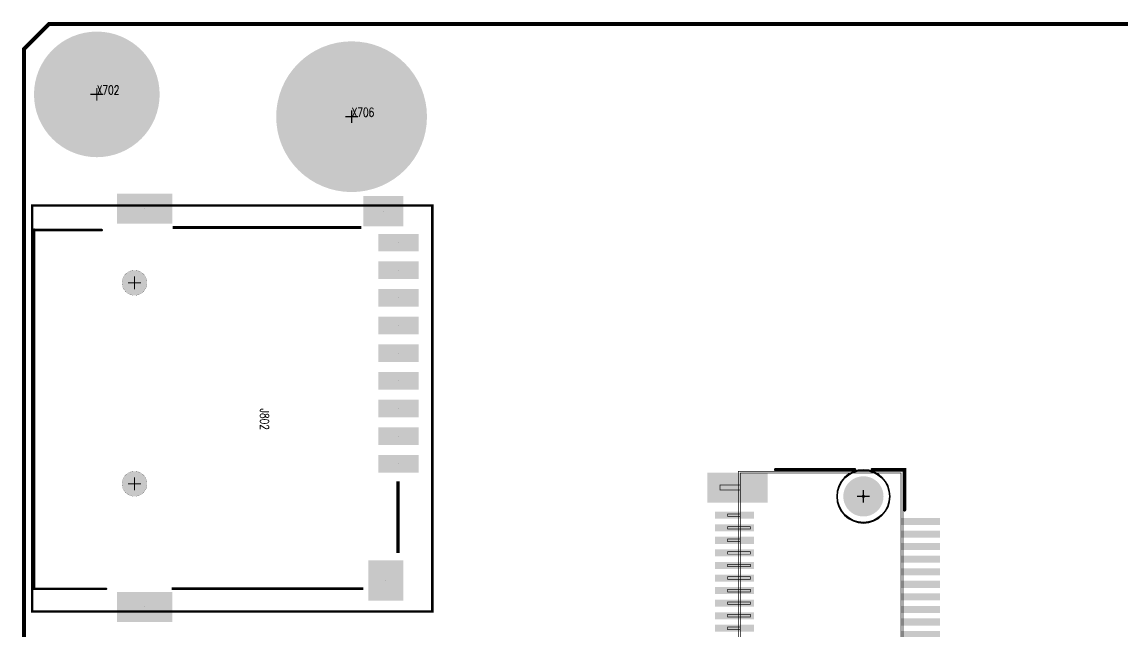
# Model space of a CAD drawing. Extents: x -0.3 to 87.6, y 0 to 52.2.
# Drawn here: x -0.14 to 43.66, y 27.9 to 52.18 of the extents above; entities that cross this region are included whole.
import ezdxf

# ---------------------------------------------------------------- set-up
doc = ezdxf.new("R2010")
doc.units = 0
doc.header["$MEASUREMENT"] = 0
doc.linetypes.add('KEEPOUT_00010100$0', pattern=[2, 1, 1])
doc.layers.get('0').update_dxf_attribs({"linetype": 'CONTINUOUS'})
for name, color, linetype in [('BOARD_OUTLINE_00', 43, 'CONTINUOUS'), ('DRIL_NPLTE_THRU_01', 3, 'CONTINUOUS'), ('DRIL_NPLTE_THRU_02', 146, 'CONTINUOUS'), ('DRIL_NPLTE_THRU_03', 176, 'CONTINUOUS'), ('DRIL_NPLTE_THRU_04', 56, 'CONTINUOUS'), ('DRIL_NPLTE_THRU_05', 176, 'CONTINUOUS'), ('DRIL_NPLTE_THRU_06', 1, 'CONTINUOUS'), ('DRIL_NPLTE_THRU_07', 34, 'CONTINUOUS'), ('DRIL_NPLTE_THRU_08', 176, 'CONTINUOUS'), ('DRIL_PLTE_THRU_01', 3, 'CONTINUOUS'), ('DRIL_PLTE_THRU_02', 146, 'CONTINUOUS'), ('DRIL_PLTE_THRU_03', 176, 'CONTINUOUS'), ('DRIL_PLTE_THRU_04', 56, 'CONTINUOUS'), ('DRIL_PLTE_THRU_05', 176, 'CONTINUOUS'), ('DRIL_PLTE_THRU_06', 1, 'CONTINUOUS'), ('DRIL_PLTE_THRU_07', 34, 'CONTINUOUS'), ('DRIL_PLTE_THRU_08', 176, 'CONTINUOUS'), ('DRIL_SYMBOL', 43, 'CONTINUOUS'), ('KEEPOUT_00', 112, 'CONTINUOUS'), ('PADS_BOT', 5, 'CONTINUOUS'), ('PADS_INNER', 106, 'CONTINUOUS'), ('PADS_TOP', 106, 'CONTINUOUS'), ('PART_NAME_01', 253, 'CONTINUOUS'), ('PART_NAME_26', 253, 'CONTINUOUS'), ('PART_TOP_2DLINE_01', 254, 'CONTINUOUS'), ('PART_TOP_2DLINE_26', 146, 'CONTINUOUS'), ('PART_TOP_2DLINE_27', 2, 'CONTINUOUS')]:
    doc.layers.add(name, color=color, linetype=linetype)
doc.styles.add('W0$05', font='simplex', dxfattribs={"width": 0.75})

# ---------------------------------------------------------------- blocks, each defined once
blk = doc.blocks.new('SMOOTH_0$1524')
at = {"const_width": 0.0762}
blk.add_lwpolyline([(-0.0381, 0, 1), (0.0381, 0, 1)], format="xyb", close=True, dxfattribs=at)
blk = doc.blocks.new('BOARD_9583')
at = {"layer": 'BOARD_OUTLINE_00', "const_width": 0.152}
blk.add_lwpolyline([(0, 1), (1, 0), (86, 0), (87, 1), (87, 51.009), (86, 52.009), (1, 52.009), (0, 51.009)], close=True, dxfattribs=at)
at = {"layer": 'BOARD_OUTLINE_00'}
for p in [(1, 52.009), (0, 51.009)]:
    blk.add_blockref('SMOOTH_0$1524', p, dxfattribs=at)
blk = doc.blocks.new('SMOOTH_0$0254')
at = {"const_width": 0.0127}
blk.add_lwpolyline([(-0.00635, 0, 1), (0.00635, 0, 1)], format="xyb", close=True, dxfattribs=at)
blk = doc.blocks.new('SMOOTH_0$1299993333')
at = {"const_width": 0.065}
blk.add_lwpolyline([(-0.032, 0, 1), (0.032, 0, 1)], format="xyb", close=True, dxfattribs=at)
blk = doc.blocks.new('PART_BODY_TOP_27')
at = {"layer": 'KEEPOUT_00', "linetype": 'KEEPOUT_00010100$0'}
for points in [[(11.037, -1.5), (11.063, -1.5, 1), (8.937, -1.5), (8.963, -1.5, -1)], [(11.037, -1.5), (11.063, -1.5, 1), (8.937, -1.5), (8.963, -1.5, -1)], [(-9.213, -1.5), (-9.187, -1.5, 1), (-10.813, -1.5), (-10.787, -1.5, -1)], [(-9.213, -1.5), (-9.187, -1.5, 1), (-10.813, -1.5), (-10.787, -1.5, -1)], [(-10.787, -1.5), (-10.813, -1.5, 1), (-9.187, -1.5), (-9.213, -1.5, -1)], [(-10.787, -1.5), (-10.813, -1.5, 1), (-9.187, -1.5), (-9.213, -1.5, -1)], [(8.963, -1.5), (8.937, -1.5, 1), (11.063, -1.5), (11.037, -1.5, -1)], [(8.963, -1.5), (8.937, -1.5, 1), (11.063, -1.5), (11.037, -1.5, -1)]]:
    blk.add_lwpolyline(points, format="xyb", close=True, dxfattribs=at)
at = {"layer": 'PART_TOP_2DLINE_26', "const_width": 0.13}
for points in [[(-1.71, 3.54), (-3.29, 3.54)], [(-11.065, 1.995), (-11.065, -3.14), (-9.46, -3.14)], [(11.065, 1.995), (11.065, -1.153)], [(9.46, -3.14), (11.065, -3.14), (11.065, -1.847)], [(-1.96, -3.14), (-3.54, -3.14)]]:
    blk.add_lwpolyline(points, dxfattribs=at)
at = {"layer": 'PART_TOP_2DLINE_27', "const_width": 0.0254}
for points in [[(-8.8, 3.4), (-9.2, 3.4), (-9.2, 3.902), (-9.3, 3.902), (-9.3, 3), (-9.2, 3), (-9.3, 3), (-9.3, 3.902), (-9.2, 3.902), (-9.2, 3), (-9.3, 3), (-9.2, 3), (-9.2, 3.902), (-9.3, 3.902), (-9.3, 3.4), (-10.25, 3.4), (-10.25, 4.2), (-10.45, 4.2), (-10.45, 2.814), (-10.25, 2.814), (-10.25, 4.2), (-10.45, 4.2), (-10.45, 2.814), (-10.25, 2.814), (-10.25, 4.2), (-10.45, 4.2), (-10.45, 3.4), (-10.925, 3.4), (-10.925, -3), (10.925, -3), (10.925, 3.4), (-10.925, 3.4), (-10.925, -3), (10.925, -3), (10.925, 3.4), (10.45, 3.4)], [(2.3, 3.4), (2.7, 3.4), (2.7, 3.902), (2.8, 3.902), (2.8, 3), (2.7, 3), (2.7, 3.902), (2.8, 3.902), (2.8, 3), (2.7, 3), (2.8, 3), (2.7, 3), (2.7, 3.902), (2.8, 3.902), (2.8, 3.4), (3.2, 3.4), (3.2, 3.902), (3.3, 3.902), (3.3, 3.4), (3.7, 3.4), (3.7, 3.902), (3.8, 3.902), (3.8, 3), (3.7, 3), (3.8, 3), (3.8, 3.902), (3.7, 3.902), (3.7, 3), (3.8, 3), (3.7, 3), (3.7, 3.902), (3.8, 3.902), (3.8, 3.4), (4.2, 3.4), (4.2, 3.902), (4.3, 3.902), (4.3, 3.4), (4.7, 3.4), (4.7, 3.902), (4.8, 3.902), (4.8, 3.4), (5.2, 3.4), (5.2, 3.902), (5.3, 3.902), (5.3, 3), (5.2, 3), (5.3, 3), (5.3, 3.902), (5.2, 3.902), (5.2, 3), (5.3, 3), (5.2, 3), (5.2, 3.902), (5.3, 3.902), (5.3, 3.4), (5.7, 3.4), (5.7, 3.902), (5.8, 3.902), (5.8, 3), (5.7, 3), (5.7, 3.902), (5.8, 3.902), (5.8, 3.4), (6.2, 3.4), (6.2, 3.902), (6.3, 3.902), (6.3, 3), (6.2, 3), (6.3, 3), (6.2, 3), (6.2, 3.902), (6.3, 3.902), (6.3, 3.4), (6.7, 3.4), (6.7, 3.902), (6.8, 3.902), (6.8, 3), (6.7, 3), (6.8, 3), (6.7, 3), (6.7, 3.902), (6.8, 3.902), (6.8, 3), (6.7, 3), (6.7, 3.902), (6.8, 3.902), (6.8, 3.4), (7.2, 3.4), (7.2, 3.902), (7.3, 3.902), (7.3, 3), (7.2, 3), (7.3, 3), (7.3, 3.902), (7.2, 3.902), (7.2, 3), (7.3, 3), (7.2, 3), (7.2, 3.902), (7.3, 3.902), (7.3, 3.4), (7.7, 3.4), (7.7, 3.902), (7.8, 3.902), (7.8, 3), (7.7, 3), (7.7, 3.902), (7.8, 3.902), (7.8, 3), (7.7, 3), (7.7, 3.902), (7.8, 3.902), (7.8, 3.4), (8.2, 3.4), (8.2, 3.902), (8.3, 3.902), (8.3, 3.4), (8.7, 3.4), (8.7, 3.902), (8.8, 3.902), (8.8, 3), (8.7, 3), (8.8, 3), (8.7, 3), (8.7, 3.902), (8.8, 3.902), (8.8, 3.4), (9.2, 3.4), (9.2, 3.902), (9.3, 3.902), (9.3, 3.4), (10.25, 3.4), (10.25, 4.2), (10.45, 4.2), (10.45, 3.4), (10.925, 3.4), (10.925, -3), (-10.925, -3), (-10.925, 3.4), (-10.45, 3.4)]]:
    blk.add_lwpolyline(points, dxfattribs=at)
blk.add_lwpolyline([(11, 3.475), (11, -3.075), (-11, -3.075), (-11, 3.475), (11, 3.475), (11, -3.075), (-11, -3.075), (-11, 3.475)], close=True, dxfattribs=at)
at = {"layer": 'PART_TOP_2DLINE_26'}
for p in [(-3.29, 3.54), (-1.71, 3.54), (-11.065, 1.995), (11.065, 1.995), (11.065, -1.153), (11.065, -1.847), (-11.065, -3.14), (-9.46, -3.14), (-3.54, -3.14), (-1.96, -3.14), (9.46, -3.14), (11.065, -3.14)]:
    blk.add_blockref('SMOOTH_0$1299993333', p, dxfattribs=at)
at = {"layer": 'PART_TOP_2DLINE_27'}
for p in [(-10.45, 4.2), (-10.45, 4.2), (-10.45, 4.2), (-10.25, 4.2), (-10.25, 4.2), (-10.25, 4.2), (10.25, 4.2), (10.45, 4.2), (-9.3, 3.902), (-9.3, 3.902), (-9.3, 3.902), (-9.2, 3.902), (-9.2, 3.902), (-9.2, 3.902), (2.7, 3.902), (2.7, 3.902), (2.7, 3.902), (2.8, 3.902), (2.8, 3.902), (2.8, 3.902), (3.2, 3.902), (3.3, 3.902), (3.7, 3.902), (3.7, 3.902), (3.7, 3.902), (3.8, 3.902), (3.8, 3.902), (3.8, 3.902), (4.2, 3.902), (4.3, 3.902), (4.7, 3.902), (4.8, 3.902), (5.2, 3.902), (5.2, 3.902), (5.2, 3.902), (5.3, 3.902), (5.3, 3.902), (5.3, 3.902), (5.7, 3.902), (5.7, 3.902), (5.8, 3.902), (5.8, 3.902), (6.2, 3.902), (6.2, 3.902), (6.3, 3.902), (6.3, 3.902), (6.7, 3.902), (6.7, 3.902), (6.7, 3.902), (6.8, 3.902), (6.8, 3.902), (6.8, 3.902), (7.2, 3.902), (7.2, 3.902), (7.2, 3.902), (7.3, 3.902), (7.3, 3.902), (7.3, 3.902), (7.7, 3.902), (7.7, 3.902), (7.7, 3.902), (7.8, 3.902), (7.8, 3.902), (7.8, 3.902), (8.2, 3.902), (8.3, 3.902), (8.7, 3.902), (8.7, 3.902), (8.8, 3.902), (8.8, 3.902), (9.2, 3.902), (9.3, 3.902), (-11, 3.475), (-11, 3.475), (-10.925, 3.4), (-10.925, 3.4), (-10.925, 3.4), (-10.45, 3.4), (-10.45, 3.4), (-10.25, 3.4), (-9.3, 3.4), (-9.2, 3.4), (-8.8, 3.4), (2.3, 3.4), (2.7, 3.4), (2.8, 3.4), (3.2, 3.4), (3.3, 3.4), (3.7, 3.4), (3.8, 3.4), (4.2, 3.4), (4.3, 3.4), (4.7, 3.4), (4.8, 3.4), (5.2, 3.4), (5.3, 3.4), (5.7, 3.4), (5.8, 3.4), (6.2, 3.4), (6.3, 3.4), (6.7, 3.4), (6.8, 3.4), (7.2, 3.4), (7.3, 3.4), (7.7, 3.4), (7.8, 3.4), (8.2, 3.4), (8.3, 3.4), (8.7, 3.4), (8.8, 3.4), (9.2, 3.4), (9.3, 3.4), (10.25, 3.4), (10.45, 3.4), (10.45, 3.4), (10.925, 3.4), (10.925, 3.4), (10.925, 3.4), (11, 3.475), (11, 3.475), (-10.45, 2.814), (-10.45, 2.814), (-10.25, 2.814), (-10.25, 2.814), (-9.3, 3), (-9.3, 3), (-9.3, 3), (-9.2, 3), (-9.2, 3), (-9.2, 3), (2.7, 3), (2.7, 3), (2.7, 3), (2.8, 3), (2.8, 3), (2.8, 3), (3.7, 3), (3.7, 3), (3.7, 3), (3.8, 3), (3.8, 3), (3.8, 3), (5.2, 3), (5.2, 3), (5.2, 3), (5.3, 3), (5.3, 3), (5.3, 3), (5.7, 3), (5.8, 3), (6.2, 3), (6.2, 3), (6.3, 3), (6.3, 3), (6.7, 3), (6.7, 3), (6.7, 3), (6.8, 3), (6.8, 3), (6.8, 3), (7.2, 3), (7.2, 3), (7.2, 3), (7.3, 3), (7.3, 3), (7.3, 3), (7.7, 3), (7.7, 3), (7.8, 3), (7.8, 3), (8.7, 3), (8.7, 3), (8.8, 3), (8.8, 3), (-11, -3.075), (-11, -3.075), (-10.925, -3), (-10.925, -3), (-10.925, -3), (10.925, -3), (10.925, -3), (10.925, -3), (11, -3.075), (11, -3.075)]:
    blk.add_blockref('SMOOTH_0$0254', p, dxfattribs=at)
blk = doc.blocks.new('DRIL_SYMBOL_1$1')
at = {"layer": 'DRIL_SYMBOL', "const_width": 0.0508}
for points in [[(-0.254, 0), (0.254, 0)], [(0, -0.254), (0, 0.254)]]:
    blk.add_lwpolyline(points, dxfattribs=at)
blk = doc.blocks.new('DRIL_HOLE_1$1')
at = {"const_width": 0.55}
blk.add_lwpolyline([(-0.275, 0, 1), (0.275, 0, 1)], format="xyb", close=True, dxfattribs=at)
blk.add_blockref('DRIL_SYMBOL_1$1', (0, 0))
blk = doc.blocks.new('PAD_10')
at = {"const_width": 0.065}
blk.add_lwpolyline([(0, -0.032, 1), (0, 0.032, 1)], format="xyb", close=True, dxfattribs=at)
blk = doc.blocks.new('STK_TOP_16')
at = {"layer": 'DRIL_PLTE_THRU_01'}
blk.add_blockref('DRIL_HOLE_1$1', (0, 0), dxfattribs=at)
at = {"layer": 'DRIL_PLTE_THRU_02'}
blk.add_blockref('DRIL_HOLE_1$1', (0, 0), dxfattribs=at)
at = {"layer": 'DRIL_PLTE_THRU_03'}
blk.add_blockref('DRIL_HOLE_1$1', (0, 0), dxfattribs=at)
at = {"layer": 'DRIL_PLTE_THRU_04'}
blk.add_blockref('DRIL_HOLE_1$1', (0, 0), dxfattribs=at)
at = {"layer": 'DRIL_PLTE_THRU_05'}
blk.add_blockref('DRIL_HOLE_1$1', (0, 0), dxfattribs=at)
at = {"layer": 'DRIL_PLTE_THRU_06'}
blk.add_blockref('DRIL_HOLE_1$1', (0, 0), dxfattribs=at)
at = {"layer": 'DRIL_PLTE_THRU_07'}
blk.add_blockref('DRIL_HOLE_1$1', (0, 0), dxfattribs=at)
at = {"layer": 'DRIL_PLTE_THRU_08'}
blk.add_blockref('DRIL_HOLE_1$1', (0, 0), dxfattribs=at)
at = {"layer": 'PADS_BOT'}
blk.add_blockref('PAD_10', (0, 0), dxfattribs=at)
at = {"layer": 'PADS_INNER'}
blk.add_blockref('PAD_10', (0, 0), dxfattribs=at)
at = {"layer": 'PADS_TOP'}
blk.add_blockref('PAD_10', (0, 0), dxfattribs=at)
blk = doc.blocks.new('DRIL_SYMBOL_1$5999993333')
at = {"layer": 'DRIL_SYMBOL', "const_width": 0.0508}
for points in [[(-0.254, 0), (0.254, 0)], [(0, -0.254), (0, 0.254)]]:
    blk.add_lwpolyline(points, dxfattribs=at)
blk = doc.blocks.new('DRIL_HOLE_1$5999993333')
at = {"const_width": 0.8}
blk.add_lwpolyline([(-0.4, 0, 1), (0.4, 0, 1)], format="xyb", close=True, dxfattribs=at)
blk.add_blockref('DRIL_SYMBOL_1$5999993333', (0, 0))
blk = doc.blocks.new('STK_TOP_17')
at = {"layer": 'DRIL_PLTE_THRU_01'}
blk.add_blockref('DRIL_HOLE_1$5999993333', (0, 0), dxfattribs=at)
at = {"layer": 'DRIL_PLTE_THRU_02'}
blk.add_blockref('DRIL_HOLE_1$5999993333', (0, 0), dxfattribs=at)
at = {"layer": 'DRIL_PLTE_THRU_03'}
blk.add_blockref('DRIL_HOLE_1$5999993333', (0, 0), dxfattribs=at)
at = {"layer": 'DRIL_PLTE_THRU_04'}
blk.add_blockref('DRIL_HOLE_1$5999993333', (0, 0), dxfattribs=at)
at = {"layer": 'DRIL_PLTE_THRU_05'}
blk.add_blockref('DRIL_HOLE_1$5999993333', (0, 0), dxfattribs=at)
at = {"layer": 'DRIL_PLTE_THRU_06'}
blk.add_blockref('DRIL_HOLE_1$5999993333', (0, 0), dxfattribs=at)
at = {"layer": 'DRIL_PLTE_THRU_07'}
blk.add_blockref('DRIL_HOLE_1$5999993333', (0, 0), dxfattribs=at)
at = {"layer": 'DRIL_PLTE_THRU_08'}
blk.add_blockref('DRIL_HOLE_1$5999993333', (0, 0), dxfattribs=at)
at = {"layer": 'PADS_BOT'}
blk.add_blockref('PAD_10', (0, 0), dxfattribs=at)
at = {"layer": 'PADS_INNER'}
blk.add_blockref('PAD_10', (0, 0), dxfattribs=at)
at = {"layer": 'PADS_TOP'}
blk.add_blockref('PAD_10', (0, 0), dxfattribs=at)
blk = doc.blocks.new('DRIL_HOLE_0')
blk.add_lwpolyline([(0, 0, 1), (0, 0, 1)], format="xyb", close=True)
blk = doc.blocks.new('PAD_0')
blk.add_lwpolyline([(0, 0, 1), (0, 0, 1)], format="xyb", close=True)
blk = doc.blocks.new('PAD_20')
at = {"const_width": 0.28}
blk.add_lwpolyline([(-0.775, 0), (0.775, 0)], dxfattribs=at)
blk = doc.blocks.new('STK_TOP_62')
at = {"layer": 'DRIL_PLTE_THRU_01'}
blk.add_blockref('DRIL_HOLE_0', (0, 0), dxfattribs=at)
at = {"layer": 'DRIL_PLTE_THRU_02'}
blk.add_blockref('DRIL_HOLE_0', (0, 0), dxfattribs=at)
at = {"layer": 'DRIL_PLTE_THRU_03'}
blk.add_blockref('DRIL_HOLE_0', (0, 0), dxfattribs=at)
at = {"layer": 'DRIL_PLTE_THRU_04'}
blk.add_blockref('DRIL_HOLE_0', (0, 0), dxfattribs=at)
at = {"layer": 'DRIL_PLTE_THRU_05'}
blk.add_blockref('DRIL_HOLE_0', (0, 0), dxfattribs=at)
at = {"layer": 'DRIL_PLTE_THRU_06'}
blk.add_blockref('DRIL_HOLE_0', (0, 0), dxfattribs=at)
at = {"layer": 'DRIL_PLTE_THRU_07'}
blk.add_blockref('DRIL_HOLE_0', (0, 0), dxfattribs=at)
at = {"layer": 'DRIL_PLTE_THRU_08'}
blk.add_blockref('DRIL_HOLE_0', (0, 0), dxfattribs=at)
at = {"layer": 'PADS_BOT'}
blk.add_blockref('PAD_0', (0, 0), dxfattribs=at)
at = {"layer": 'PADS_INNER'}
blk.add_blockref('PAD_0', (0, 0), dxfattribs=at)
at = {"layer": 'PADS_TOP', "rotation": 90}
blk.add_blockref('PAD_20', (0, 0), dxfattribs=at)
blk = doc.blocks.new('PAD_21')
at = {"const_width": 1.2}
blk.add_lwpolyline([(-1.195, 0), (1.195, 0)], dxfattribs=at)
blk = doc.blocks.new('STK_TOP_63')
at = {"layer": 'DRIL_PLTE_THRU_01'}
blk.add_blockref('DRIL_HOLE_0', (0, 0), dxfattribs=at)
at = {"layer": 'DRIL_PLTE_THRU_02'}
blk.add_blockref('DRIL_HOLE_0', (0, 0), dxfattribs=at)
at = {"layer": 'DRIL_PLTE_THRU_03'}
blk.add_blockref('DRIL_HOLE_0', (0, 0), dxfattribs=at)
at = {"layer": 'DRIL_PLTE_THRU_04'}
blk.add_blockref('DRIL_HOLE_0', (0, 0), dxfattribs=at)
at = {"layer": 'DRIL_PLTE_THRU_05'}
blk.add_blockref('DRIL_HOLE_0', (0, 0), dxfattribs=at)
at = {"layer": 'DRIL_PLTE_THRU_06'}
blk.add_blockref('DRIL_HOLE_0', (0, 0), dxfattribs=at)
at = {"layer": 'DRIL_PLTE_THRU_07'}
blk.add_blockref('DRIL_HOLE_0', (0, 0), dxfattribs=at)
at = {"layer": 'DRIL_PLTE_THRU_08'}
blk.add_blockref('DRIL_HOLE_0', (0, 0), dxfattribs=at)
at = {"layer": 'PADS_BOT'}
blk.add_blockref('PAD_0', (0, 0), dxfattribs=at)
at = {"layer": 'PADS_INNER'}
blk.add_blockref('PAD_0', (0, 0), dxfattribs=at)
at = {"layer": 'PADS_TOP', "rotation": 90}
blk.add_blockref('PAD_21', (0, 0), dxfattribs=at)
blk = doc.blocks.new('SYM_TOP_30')
for name, p in [('STK_TOP_63', (-10.35, 3.51)), ('STK_TOP_63', (10.35, 3.51)), ('STK_TOP_62', (-9.25, 3.625)), ('STK_TOP_62', (-8.75, 3.625)), ('STK_TOP_62', (-8.25, 3.625)), ('STK_TOP_62', (-7.75, 3.625)), ('STK_TOP_62', (-7.25, 3.625)), ('STK_TOP_62', (-6.75, 3.625)), ('STK_TOP_62', (-6.25, 3.625)), ('STK_TOP_62', (-5.75, 3.625)), ('STK_TOP_62', (-5.25, 3.625)), ('STK_TOP_62', (-4.75, 3.625)), ('STK_TOP_62', (-4.25, 3.625)), ('STK_TOP_62', (-3.75, 3.625)), ('STK_TOP_62', (-1.25, 3.625)), ('STK_TOP_62', (-0.75, 3.625)), ('STK_TOP_62', (-0.25, 3.625)), ('STK_TOP_62', (0.25, 3.625)), ('STK_TOP_62', (0.75, 3.625)), ('STK_TOP_62', (1.25, 3.625)), ('STK_TOP_62', (1.75, 3.625)), ('STK_TOP_62', (2.25, 3.625)), ('STK_TOP_62', (2.75, 3.625)), ('STK_TOP_62', (3.25, 3.625)), ('STK_TOP_62', (3.75, 3.625)), ('STK_TOP_62', (4.25, 3.625)), ('STK_TOP_62', (4.75, 3.625)), ('STK_TOP_62', (5.25, 3.625)), ('STK_TOP_62', (5.75, 3.625)), ('STK_TOP_62', (6.25, 3.625)), ('STK_TOP_62', (6.75, 3.625)), ('STK_TOP_62', (7.25, 3.625)), ('STK_TOP_62', (7.75, 3.625)), ('STK_TOP_62', (8.25, 3.625)), ('STK_TOP_62', (8.75, 3.625)), ('STK_TOP_62', (9.25, 3.625)), ('PART_BODY_TOP_27', (0, 0)), ('STK_TOP_17', (10, -1.5)), ('STK_TOP_16', (-10, -1.5)), ('STK_TOP_62', (-9, -3.775)), ('STK_TOP_62', (-8.5, -3.775)), ('STK_TOP_62', (-8, -3.775)), ('STK_TOP_62', (-7.5, -3.775)), ('STK_TOP_62', (-7, -3.775)), ('STK_TOP_62', (-6.5, -3.775)), ('STK_TOP_62', (-6, -3.775)), ('STK_TOP_62', (-5.5, -3.775)), ('STK_TOP_62', (-5, -3.775)), ('STK_TOP_62', (-4.5, -3.775)), ('STK_TOP_62', (-4, -3.775)), ('STK_TOP_62', (-1.5, -3.775)), ('STK_TOP_62', (-1, -3.775)), ('STK_TOP_62', (-0.5, -3.775)), ('STK_TOP_62', (0, -3.775)), ('STK_TOP_62', (0.5, -3.775)), ('STK_TOP_62', (1, -3.775)), ('STK_TOP_62', (1.5, -3.775)), ('STK_TOP_62', (2, -3.775)), ('STK_TOP_62', (2.5, -3.775)), ('STK_TOP_62', (3, -3.775)), ('STK_TOP_62', (3.5, -3.775)), ('STK_TOP_62', (4, -3.775)), ('STK_TOP_62', (4.5, -3.775)), ('STK_TOP_62', (5, -3.775)), ('STK_TOP_62', (5.5, -3.775)), ('STK_TOP_62', (6, -3.775)), ('STK_TOP_62', (6.5, -3.775)), ('STK_TOP_62', (7, -3.775)), ('STK_TOP_62', (7.5, -3.775)), ('STK_TOP_62', (8, -3.775)), ('STK_TOP_62', (8.5, -3.775)), ('STK_TOP_62', (9, -3.775))]:
    blk.add_blockref(name, p)
blk = doc.blocks.new('PART_TOP_141')
blk.add_blockref('SYM_TOP_30', (0, 0))
at = {"layer": 'PART_NAME_26', "style": 'W0$05', "width": 0.75}
blk.add_text('J700', height=0.35, dxfattribs=at).set_placement((0, 0))
blk = doc.blocks.new('SMOOTH_0$1')
at = {"const_width": 0.05}
blk.add_lwpolyline([(-0.025, 0, 1), (0.025, 0, 1)], format="xyb", close=True, dxfattribs=at)
blk = doc.blocks.new('PART_BODY_TOP_9581')
at = {"layer": 'PART_TOP_2DLINE_01', "const_width": 0.1}
for points in [[(-7.115, -8.995), (7.181, -8.995), (7.181, -6.136)], [(-7.1, -9), (-7.1, -6.307)]]:
    blk.add_lwpolyline(points, dxfattribs=at)
at = {"layer": 'PART_TOP_2DLINE_26', "const_width": 0.1}
for points in [[(5.7, 5.5), (2.95, 5.5), (2.95, 5.473), (5.7, 5.473)], [(-7.195, -3.429), (-7.208, -3.429), (-7.208, 3.968), (-7.195, 3.968)], [(7.175, -3.478), (7.181, -3.478), (7.181, 4.056), (7.175, 4.056)]]:
    blk.add_lwpolyline(points, close=True, dxfattribs=at)
at = {"layer": 'PART_TOP_2DLINE_27', "const_width": 0.1}
blk.add_lwpolyline([(-8.08, 6.846), (8.082, 6.846), (8.082, -9.072), (-8.08, -9.072)], close=True, dxfattribs=at)
at = {"layer": 'PART_TOP_2DLINE_01'}
for p in [(7.181, -6.136), (-7.1, -6.307), (-7.115, -8.995), (-7.1, -9), (7.181, -8.995)]:
    blk.add_blockref('SMOOTH_0$1', p, dxfattribs=at)
at = {"layer": 'PART_TOP_2DLINE_26'}
for p in [(2.95, 5.5), (2.95, 5.473), (5.7, 5.5), (5.7, 5.473), (-7.208, 3.968), (-7.195, 3.968), (7.175, 4.056), (7.181, 4.056), (-7.208, -3.429), (-7.195, -3.429), (7.175, -3.478), (7.181, -3.478)]:
    blk.add_blockref('SMOOTH_0$1', p, dxfattribs=at)
at = {"layer": 'PART_TOP_2DLINE_27'}
for p in [(-8.08, 6.846), (8.082, 6.846), (-8.08, -9.072), (8.082, -9.072)]:
    blk.add_blockref('SMOOTH_0$1', p, dxfattribs=at)
blk = doc.blocks.new('PAD_13')
blk.add_lwpolyline([(0, 0), (0, 0)])
blk = doc.blocks.new('PAD_33')
at = {"const_width": 0.7}
blk.add_lwpolyline([(-0.8, 0), (0.8, 0)], dxfattribs=at)
blk = doc.blocks.new('STK_TOP_85')
at = {"layer": 'DRIL_PLTE_THRU_01'}
blk.add_blockref('DRIL_HOLE_0', (0, 0), dxfattribs=at)
at = {"layer": 'DRIL_PLTE_THRU_02'}
blk.add_blockref('DRIL_HOLE_0', (0, 0), dxfattribs=at)
at = {"layer": 'DRIL_PLTE_THRU_03'}
blk.add_blockref('DRIL_HOLE_0', (0, 0), dxfattribs=at)
at = {"layer": 'DRIL_PLTE_THRU_04'}
blk.add_blockref('DRIL_HOLE_0', (0, 0), dxfattribs=at)
at = {"layer": 'DRIL_PLTE_THRU_05'}
blk.add_blockref('DRIL_HOLE_0', (0, 0), dxfattribs=at)
at = {"layer": 'DRIL_PLTE_THRU_06'}
blk.add_blockref('DRIL_HOLE_0', (0, 0), dxfattribs=at)
at = {"layer": 'DRIL_PLTE_THRU_07'}
blk.add_blockref('DRIL_HOLE_0', (0, 0), dxfattribs=at)
at = {"layer": 'DRIL_PLTE_THRU_08'}
blk.add_blockref('DRIL_HOLE_0', (0, 0), dxfattribs=at)
at = {"layer": 'PADS_BOT'}
blk.add_blockref('PAD_13', (0, 0), dxfattribs=at)
at = {"layer": 'PADS_INNER'}
blk.add_blockref('PAD_13', (0, 0), dxfattribs=at)
at = {"layer": 'PADS_TOP', "rotation": 90}
blk.add_blockref('PAD_33', (0, 0), dxfattribs=at)
blk = doc.blocks.new('PAD_34')
at = {"const_width": 1.2}
blk.add_lwpolyline([(-0.8, 0), (0.8, 0)], dxfattribs=at)
blk = doc.blocks.new('STK_TOP_86')
at = {"layer": 'DRIL_PLTE_THRU_01'}
blk.add_blockref('DRIL_HOLE_0', (0, 0), dxfattribs=at)
at = {"layer": 'DRIL_PLTE_THRU_02'}
blk.add_blockref('DRIL_HOLE_0', (0, 0), dxfattribs=at)
at = {"layer": 'DRIL_PLTE_THRU_03'}
blk.add_blockref('DRIL_HOLE_0', (0, 0), dxfattribs=at)
at = {"layer": 'DRIL_PLTE_THRU_04'}
blk.add_blockref('DRIL_HOLE_0', (0, 0), dxfattribs=at)
at = {"layer": 'DRIL_PLTE_THRU_05'}
blk.add_blockref('DRIL_HOLE_0', (0, 0), dxfattribs=at)
at = {"layer": 'DRIL_PLTE_THRU_06'}
blk.add_blockref('DRIL_HOLE_0', (0, 0), dxfattribs=at)
at = {"layer": 'DRIL_PLTE_THRU_07'}
blk.add_blockref('DRIL_HOLE_0', (0, 0), dxfattribs=at)
at = {"layer": 'DRIL_PLTE_THRU_08'}
blk.add_blockref('DRIL_HOLE_0', (0, 0), dxfattribs=at)
at = {"layer": 'PADS_BOT'}
blk.add_blockref('PAD_13', (0, 0), dxfattribs=at)
at = {"layer": 'PADS_INNER'}
blk.add_blockref('PAD_13', (0, 0), dxfattribs=at)
at = {"layer": 'PADS_TOP', "rotation": 90}
blk.add_blockref('PAD_34', (0, 0), dxfattribs=at)
blk = doc.blocks.new('PAD_35')
at = {"const_width": 1.4}
blk.add_lwpolyline([(-0.8, 0), (0.8, 0)], dxfattribs=at)
blk = doc.blocks.new('STK_TOP_87')
at = {"layer": 'DRIL_PLTE_THRU_01'}
blk.add_blockref('DRIL_HOLE_0', (0, 0), dxfattribs=at)
at = {"layer": 'DRIL_PLTE_THRU_02'}
blk.add_blockref('DRIL_HOLE_0', (0, 0), dxfattribs=at)
at = {"layer": 'DRIL_PLTE_THRU_03'}
blk.add_blockref('DRIL_HOLE_0', (0, 0), dxfattribs=at)
at = {"layer": 'DRIL_PLTE_THRU_04'}
blk.add_blockref('DRIL_HOLE_0', (0, 0), dxfattribs=at)
at = {"layer": 'DRIL_PLTE_THRU_05'}
blk.add_blockref('DRIL_HOLE_0', (0, 0), dxfattribs=at)
at = {"layer": 'DRIL_PLTE_THRU_06'}
blk.add_blockref('DRIL_HOLE_0', (0, 0), dxfattribs=at)
at = {"layer": 'DRIL_PLTE_THRU_07'}
blk.add_blockref('DRIL_HOLE_0', (0, 0), dxfattribs=at)
at = {"layer": 'DRIL_PLTE_THRU_08'}
blk.add_blockref('DRIL_HOLE_0', (0, 0), dxfattribs=at)
at = {"layer": 'PADS_BOT'}
blk.add_blockref('PAD_13', (0, 0), dxfattribs=at)
at = {"layer": 'PADS_INNER'}
blk.add_blockref('PAD_13', (0, 0), dxfattribs=at)
at = {"layer": 'PADS_TOP'}
blk.add_blockref('PAD_35', (0, 0), dxfattribs=at)
blk = doc.blocks.new('PAD_36')
at = {"const_width": 1.2}
blk.add_lwpolyline([(-1.1, 0), (1.1, 0)], dxfattribs=at)
blk = doc.blocks.new('STK_TOP_88')
at = {"layer": 'DRIL_PLTE_THRU_01'}
blk.add_blockref('DRIL_HOLE_0', (0, 0), dxfattribs=at)
at = {"layer": 'DRIL_PLTE_THRU_02'}
blk.add_blockref('DRIL_HOLE_0', (0, 0), dxfattribs=at)
at = {"layer": 'DRIL_PLTE_THRU_03'}
blk.add_blockref('DRIL_HOLE_0', (0, 0), dxfattribs=at)
at = {"layer": 'DRIL_PLTE_THRU_04'}
blk.add_blockref('DRIL_HOLE_0', (0, 0), dxfattribs=at)
at = {"layer": 'DRIL_PLTE_THRU_05'}
blk.add_blockref('DRIL_HOLE_0', (0, 0), dxfattribs=at)
at = {"layer": 'DRIL_PLTE_THRU_06'}
blk.add_blockref('DRIL_HOLE_0', (0, 0), dxfattribs=at)
at = {"layer": 'DRIL_PLTE_THRU_07'}
blk.add_blockref('DRIL_HOLE_0', (0, 0), dxfattribs=at)
at = {"layer": 'DRIL_PLTE_THRU_08'}
blk.add_blockref('DRIL_HOLE_0', (0, 0), dxfattribs=at)
at = {"layer": 'PADS_BOT'}
blk.add_blockref('PAD_13', (0, 0), dxfattribs=at)
at = {"layer": 'PADS_INNER'}
blk.add_blockref('PAD_13', (0, 0), dxfattribs=at)
at = {"layer": 'PADS_TOP', "rotation": 90}
blk.add_blockref('PAD_36', (0, 0), dxfattribs=at)
blk = doc.blocks.new('DRIL_SYMBOL_1')
at = {"layer": 'DRIL_SYMBOL', "const_width": 0.0508}
for points in [[(-0.254, 0), (0.254, 0)], [(0, -0.254), (0, 0.254)]]:
    blk.add_lwpolyline(points, dxfattribs=at)
blk = doc.blocks.new('DRIL_HOLE_1')
at = {"const_width": 0.5}
blk.add_lwpolyline([(-0.25, 0, 1), (0.25, 0, 1)], format="xyb", close=True, dxfattribs=at)
blk.add_blockref('DRIL_SYMBOL_1', (0, 0))
blk = doc.blocks.new('PAD_37')
at = {"const_width": 0.005}
blk.add_lwpolyline([(0, -0.4975, 1), (0, 0.4975, 1)], format="xyb", close=True, dxfattribs=at)
blk = doc.blocks.new('STK_TOP_89')
at = {"layer": 'DRIL_NPLTE_THRU_01'}
blk.add_blockref('DRIL_HOLE_1', (0, 0), dxfattribs=at)
at = {"layer": 'DRIL_NPLTE_THRU_02'}
blk.add_blockref('DRIL_HOLE_1', (0, 0), dxfattribs=at)
at = {"layer": 'DRIL_NPLTE_THRU_03'}
blk.add_blockref('DRIL_HOLE_1', (0, 0), dxfattribs=at)
at = {"layer": 'DRIL_NPLTE_THRU_04'}
blk.add_blockref('DRIL_HOLE_1', (0, 0), dxfattribs=at)
at = {"layer": 'DRIL_NPLTE_THRU_05'}
blk.add_blockref('DRIL_HOLE_1', (0, 0), dxfattribs=at)
at = {"layer": 'DRIL_NPLTE_THRU_06'}
blk.add_blockref('DRIL_HOLE_1', (0, 0), dxfattribs=at)
at = {"layer": 'DRIL_NPLTE_THRU_07'}
blk.add_blockref('DRIL_HOLE_1', (0, 0), dxfattribs=at)
at = {"layer": 'DRIL_NPLTE_THRU_08'}
blk.add_blockref('DRIL_HOLE_1', (0, 0), dxfattribs=at)
at = {"layer": 'PADS_BOT'}
blk.add_blockref('PAD_37', (0, 0), dxfattribs=at)
at = {"layer": 'PADS_INNER'}
blk.add_blockref('PAD_37', (0, 0), dxfattribs=at)
at = {"layer": 'PADS_TOP'}
blk.add_blockref('PAD_37', (0, 0), dxfattribs=at)
blk = doc.blocks.new('SYM_TOP_39')
for name, p in [('PART_BODY_TOP_9581', (0, 0)), ('STK_TOP_85', (-6.6, 5.5)), ('STK_TOP_85', (-5.5, 5.5)), ('STK_TOP_85', (-4.4, 5.5)), ('STK_TOP_85', (-3.3, 5.5)), ('STK_TOP_85', (-2.2, 5.5)), ('STK_TOP_85', (-1.1, 5.5)), ('STK_TOP_85', (0, 5.5)), ('STK_TOP_85', (1.1, 5.5)), ('STK_TOP_85', (2.2, 5.5)), ('STK_TOP_86', (-7.85, 4.9)), ('STK_TOP_87', (6.85, 5)), ('STK_TOP_88', (-7.95, -4.6)), ('STK_TOP_88', (7.9, -4.6)), ('STK_TOP_89', (-5, -5)), ('STK_TOP_89', (3, -5))]:
    blk.add_blockref(name, p)
blk = doc.blocks.new('PART_TOP_296')
blk.add_blockref('SYM_TOP_39', (0, 0))
at = {"layer": 'PART_NAME_01', "style": 'W0$05', "width": 0.75}
blk.add_text('J802', height=0.35, dxfattribs=at).set_placement((0, 0))
blk = doc.blocks.new('DRIL_SYMBOL_3$5')
at = {"layer": 'DRIL_SYMBOL', "const_width": 0.0508}
for points in [[(-0.254, 0), (0.254, 0)], [(0, -0.254), (0, 0.254)]]:
    blk.add_lwpolyline(points, dxfattribs=at)
blk = doc.blocks.new('DRIL_HOLE_3$5')
at = {"const_width": 1.75}
blk.add_lwpolyline([(-0.875, 0, 1), (0.875, 0, 1)], format="xyb", close=True, dxfattribs=at)
blk.add_blockref('DRIL_SYMBOL_3$5', (0, 0))
blk = doc.blocks.new('PAD_38')
at = {"const_width": 0.75}
blk.add_lwpolyline([(0, -2.125, 1), (0, 2.125, 1)], format="xyb", close=True, dxfattribs=at)
blk = doc.blocks.new('STK_TOP_19')
at = {"layer": 'DRIL_PLTE_THRU_01'}
blk.add_blockref('DRIL_HOLE_3$5', (0, 0), dxfattribs=at)
at = {"layer": 'DRIL_PLTE_THRU_02'}
blk.add_blockref('DRIL_HOLE_3$5', (0, 0), dxfattribs=at)
at = {"layer": 'DRIL_PLTE_THRU_03'}
blk.add_blockref('DRIL_HOLE_3$5', (0, 0), dxfattribs=at)
at = {"layer": 'DRIL_PLTE_THRU_04'}
blk.add_blockref('DRIL_HOLE_3$5', (0, 0), dxfattribs=at)
at = {"layer": 'DRIL_PLTE_THRU_05'}
blk.add_blockref('DRIL_HOLE_3$5', (0, 0), dxfattribs=at)
at = {"layer": 'DRIL_PLTE_THRU_06'}
blk.add_blockref('DRIL_HOLE_3$5', (0, 0), dxfattribs=at)
at = {"layer": 'DRIL_PLTE_THRU_07'}
blk.add_blockref('DRIL_HOLE_3$5', (0, 0), dxfattribs=at)
at = {"layer": 'DRIL_PLTE_THRU_08'}
blk.add_blockref('DRIL_HOLE_3$5', (0, 0), dxfattribs=at)
at = {"layer": 'PADS_BOT'}
blk.add_blockref('PAD_38', (0, 0), dxfattribs=at)
at = {"layer": 'PADS_INNER'}
blk.add_blockref('PAD_38', (0, 0), dxfattribs=at)
at = {"layer": 'PADS_TOP'}
blk.add_blockref('PAD_38', (0, 0), dxfattribs=at)
blk = doc.blocks.new('SYM_TOP_52')
blk.add_blockref('STK_TOP_19', (0, 0))
blk = doc.blocks.new('PART_TOP_324')
blk.add_blockref('SYM_TOP_52', (0, 0))
at = {"layer": 'PART_NAME_01', "style": 'W0$05', "width": 0.75}
blk.add_text('X702', height=0.35, dxfattribs=at).set_placement((0, 0))
blk = doc.blocks.new('DRIL_SYMBOL_3$75')
at = {"layer": 'DRIL_SYMBOL', "const_width": 0.0508}
for points in [[(-0.254, 0), (0.254, 0)], [(0, -0.254), (0, 0.254)]]:
    blk.add_lwpolyline(points, dxfattribs=at)
blk = doc.blocks.new('DRIL_HOLE_3$75')
at = {"const_width": 1.875}
blk.add_lwpolyline([(-0.9375, 0, 1), (0.9375, 0, 1)], format="xyb", close=True, dxfattribs=at)
blk.add_blockref('DRIL_SYMBOL_3$75', (0, 0))
blk = doc.blocks.new('PAD_39')
at = {"const_width": 2.125}
blk.add_lwpolyline([(0, -1.0625, 1), (0, 1.0625, 1)], format="xyb", close=True, dxfattribs=at)
blk = doc.blocks.new('PAD_40')
at = {"const_width": 3}
blk.add_lwpolyline([(0, -1.5, 1), (0, 1.5, 1)], format="xyb", close=True, dxfattribs=at)
blk = doc.blocks.new('STK_TOP_82')
at = {"layer": 'DRIL_PLTE_THRU_01'}
blk.add_blockref('DRIL_HOLE_3$75', (0, 0), dxfattribs=at)
at = {"layer": 'DRIL_PLTE_THRU_02'}
blk.add_blockref('DRIL_HOLE_3$75', (0, 0), dxfattribs=at)
at = {"layer": 'DRIL_PLTE_THRU_03'}
blk.add_blockref('DRIL_HOLE_3$75', (0, 0), dxfattribs=at)
at = {"layer": 'DRIL_PLTE_THRU_04'}
blk.add_blockref('DRIL_HOLE_3$75', (0, 0), dxfattribs=at)
at = {"layer": 'DRIL_PLTE_THRU_05'}
blk.add_blockref('DRIL_HOLE_3$75', (0, 0), dxfattribs=at)
at = {"layer": 'DRIL_PLTE_THRU_06'}
blk.add_blockref('DRIL_HOLE_3$75', (0, 0), dxfattribs=at)
at = {"layer": 'DRIL_PLTE_THRU_07'}
blk.add_blockref('DRIL_HOLE_3$75', (0, 0), dxfattribs=at)
at = {"layer": 'DRIL_PLTE_THRU_08'}
blk.add_blockref('DRIL_HOLE_3$75', (0, 0), dxfattribs=at)
at = {"layer": 'PADS_BOT'}
blk.add_blockref('PAD_40', (0, 0), dxfattribs=at)
at = {"layer": 'PADS_INNER'}
blk.add_blockref('PAD_39', (0, 0), dxfattribs=at)
at = {"layer": 'PADS_TOP'}
blk.add_blockref('PAD_40', (0, 0), dxfattribs=at)
blk = doc.blocks.new('SYM_TOP_53')
blk.add_blockref('STK_TOP_82', (0, 0))
blk = doc.blocks.new('PART_TOP_328')
blk.add_blockref('SYM_TOP_53', (0, 0))
at = {"layer": 'PART_NAME_01', "style": 'W0$05', "width": 0.75}
blk.add_text('X706', height=0.35, dxfattribs=at).set_placement((0, 0))

msp = doc.modelspace()

# ---------------------------------------------------------------- block references
for name, p in [('BOARD_9583', (-0.0641, 0.0914)), ('PART_TOP_324', (2.8359, 49.2954)), ('PART_TOP_328', (12.972034, 48.407574))]:
    msp.add_blockref(name, p)
for name, p, rotation in [('PART_TOP_296', (9.3359, 36.7954), 270), ('PART_TOP_141', (31.8359, 23.2954), 90)]:
    msp.add_blockref(name, p, dxfattribs=dict(rotation=rotation))

doc.saveas('drawing.dxf')
